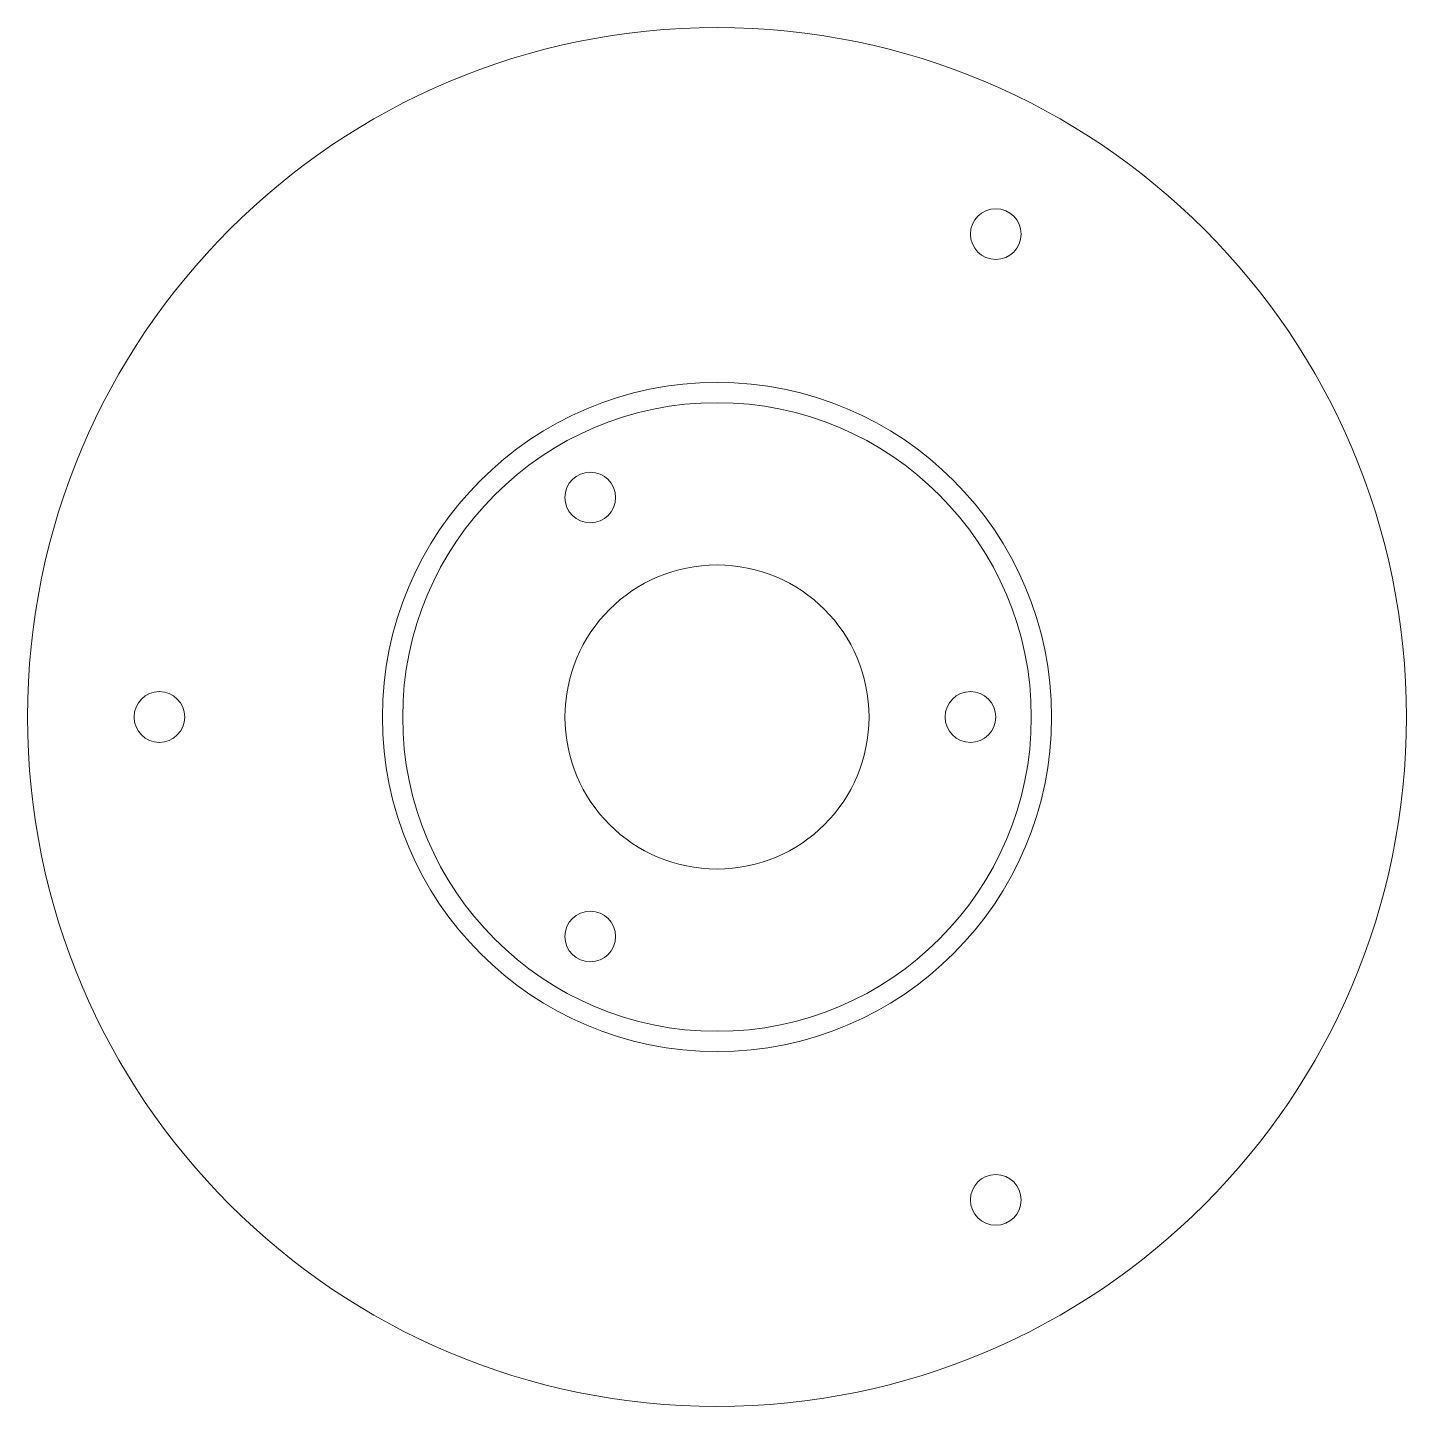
# Model space of a CAD drawing. Header units: millimetres. Extents: x 0 to 68, y 0 to 68.
import ezdxf

# ---------------------------------------------------------------- set-up
doc = ezdxf.new("R2010")
doc.units = ezdxf.units.MM

msp = doc.modelspace()

# ---------------------------------------------------------------- linework, layer by layer
at = {"color": 7, "linetype": 'Continuous', "lineweight": 15}
for centre, radius in [((34, 34), 34), ((47.75, 57.816), 1.25), ((34, 34), 16.5), ((34, 34), 15.5), ((27.75, 44.825), 1.25), ((34, 34), 7.5), ((6.5, 34), 1.25), ((46.5, 34), 1.25), ((27.75, 23.175), 1.25), ((47.75, 10.184), 1.25)]:
    msp.add_circle(centre, radius, dxfattribs=at)

doc.saveas('drawing.dxf')
